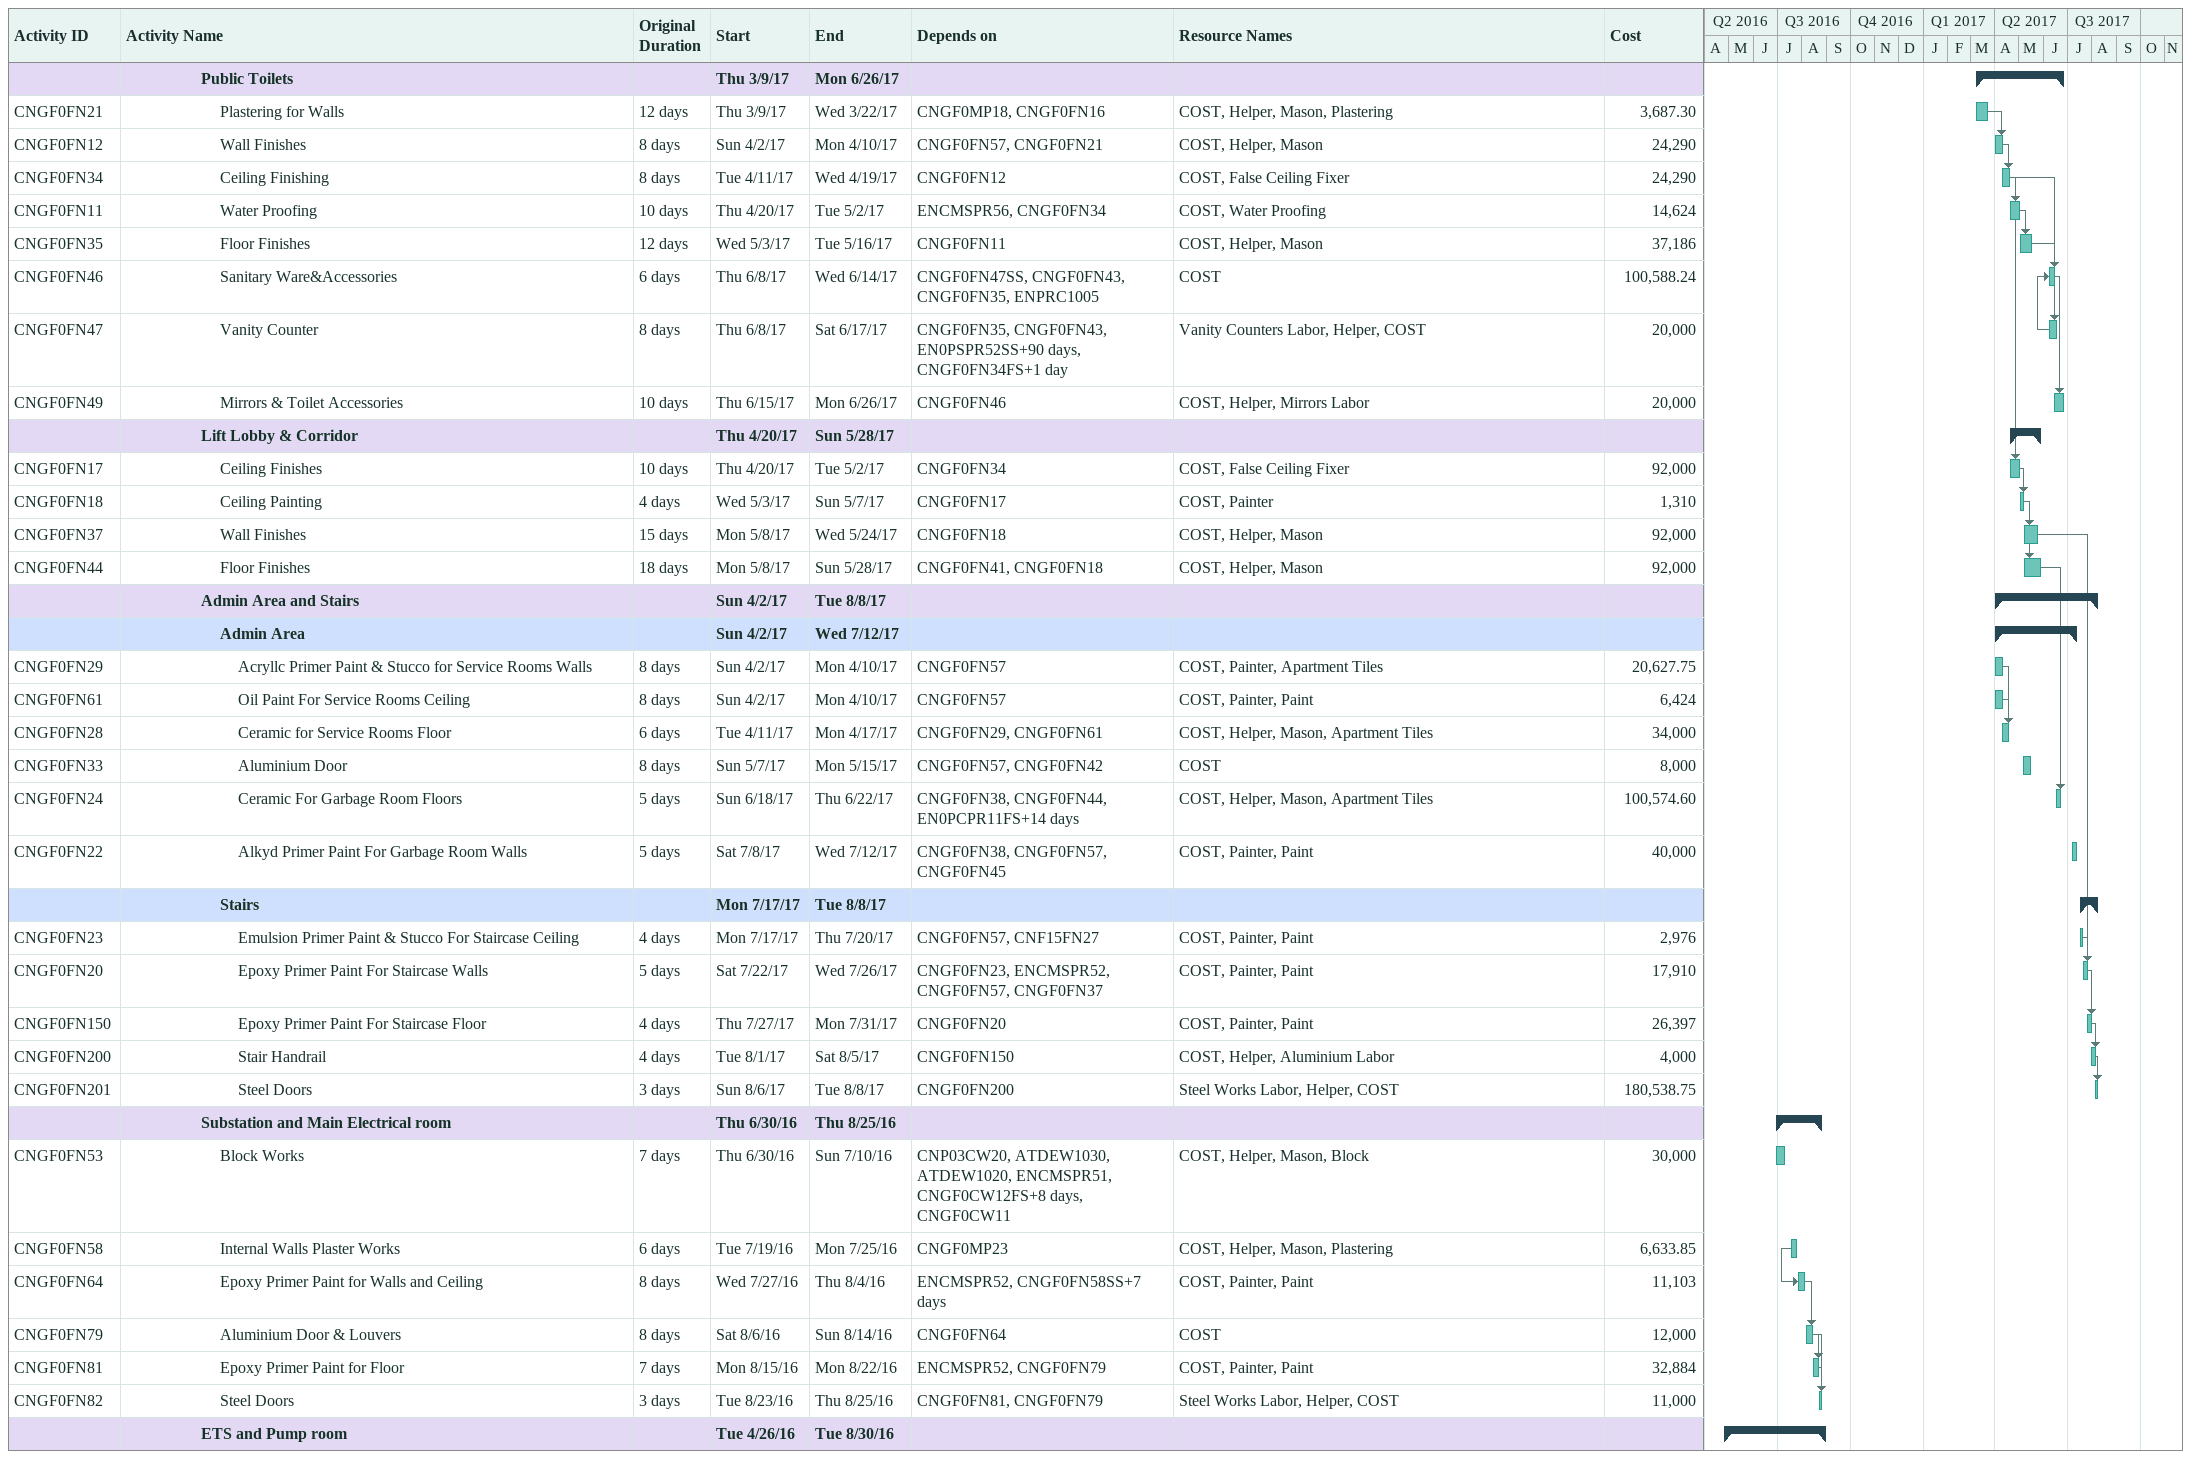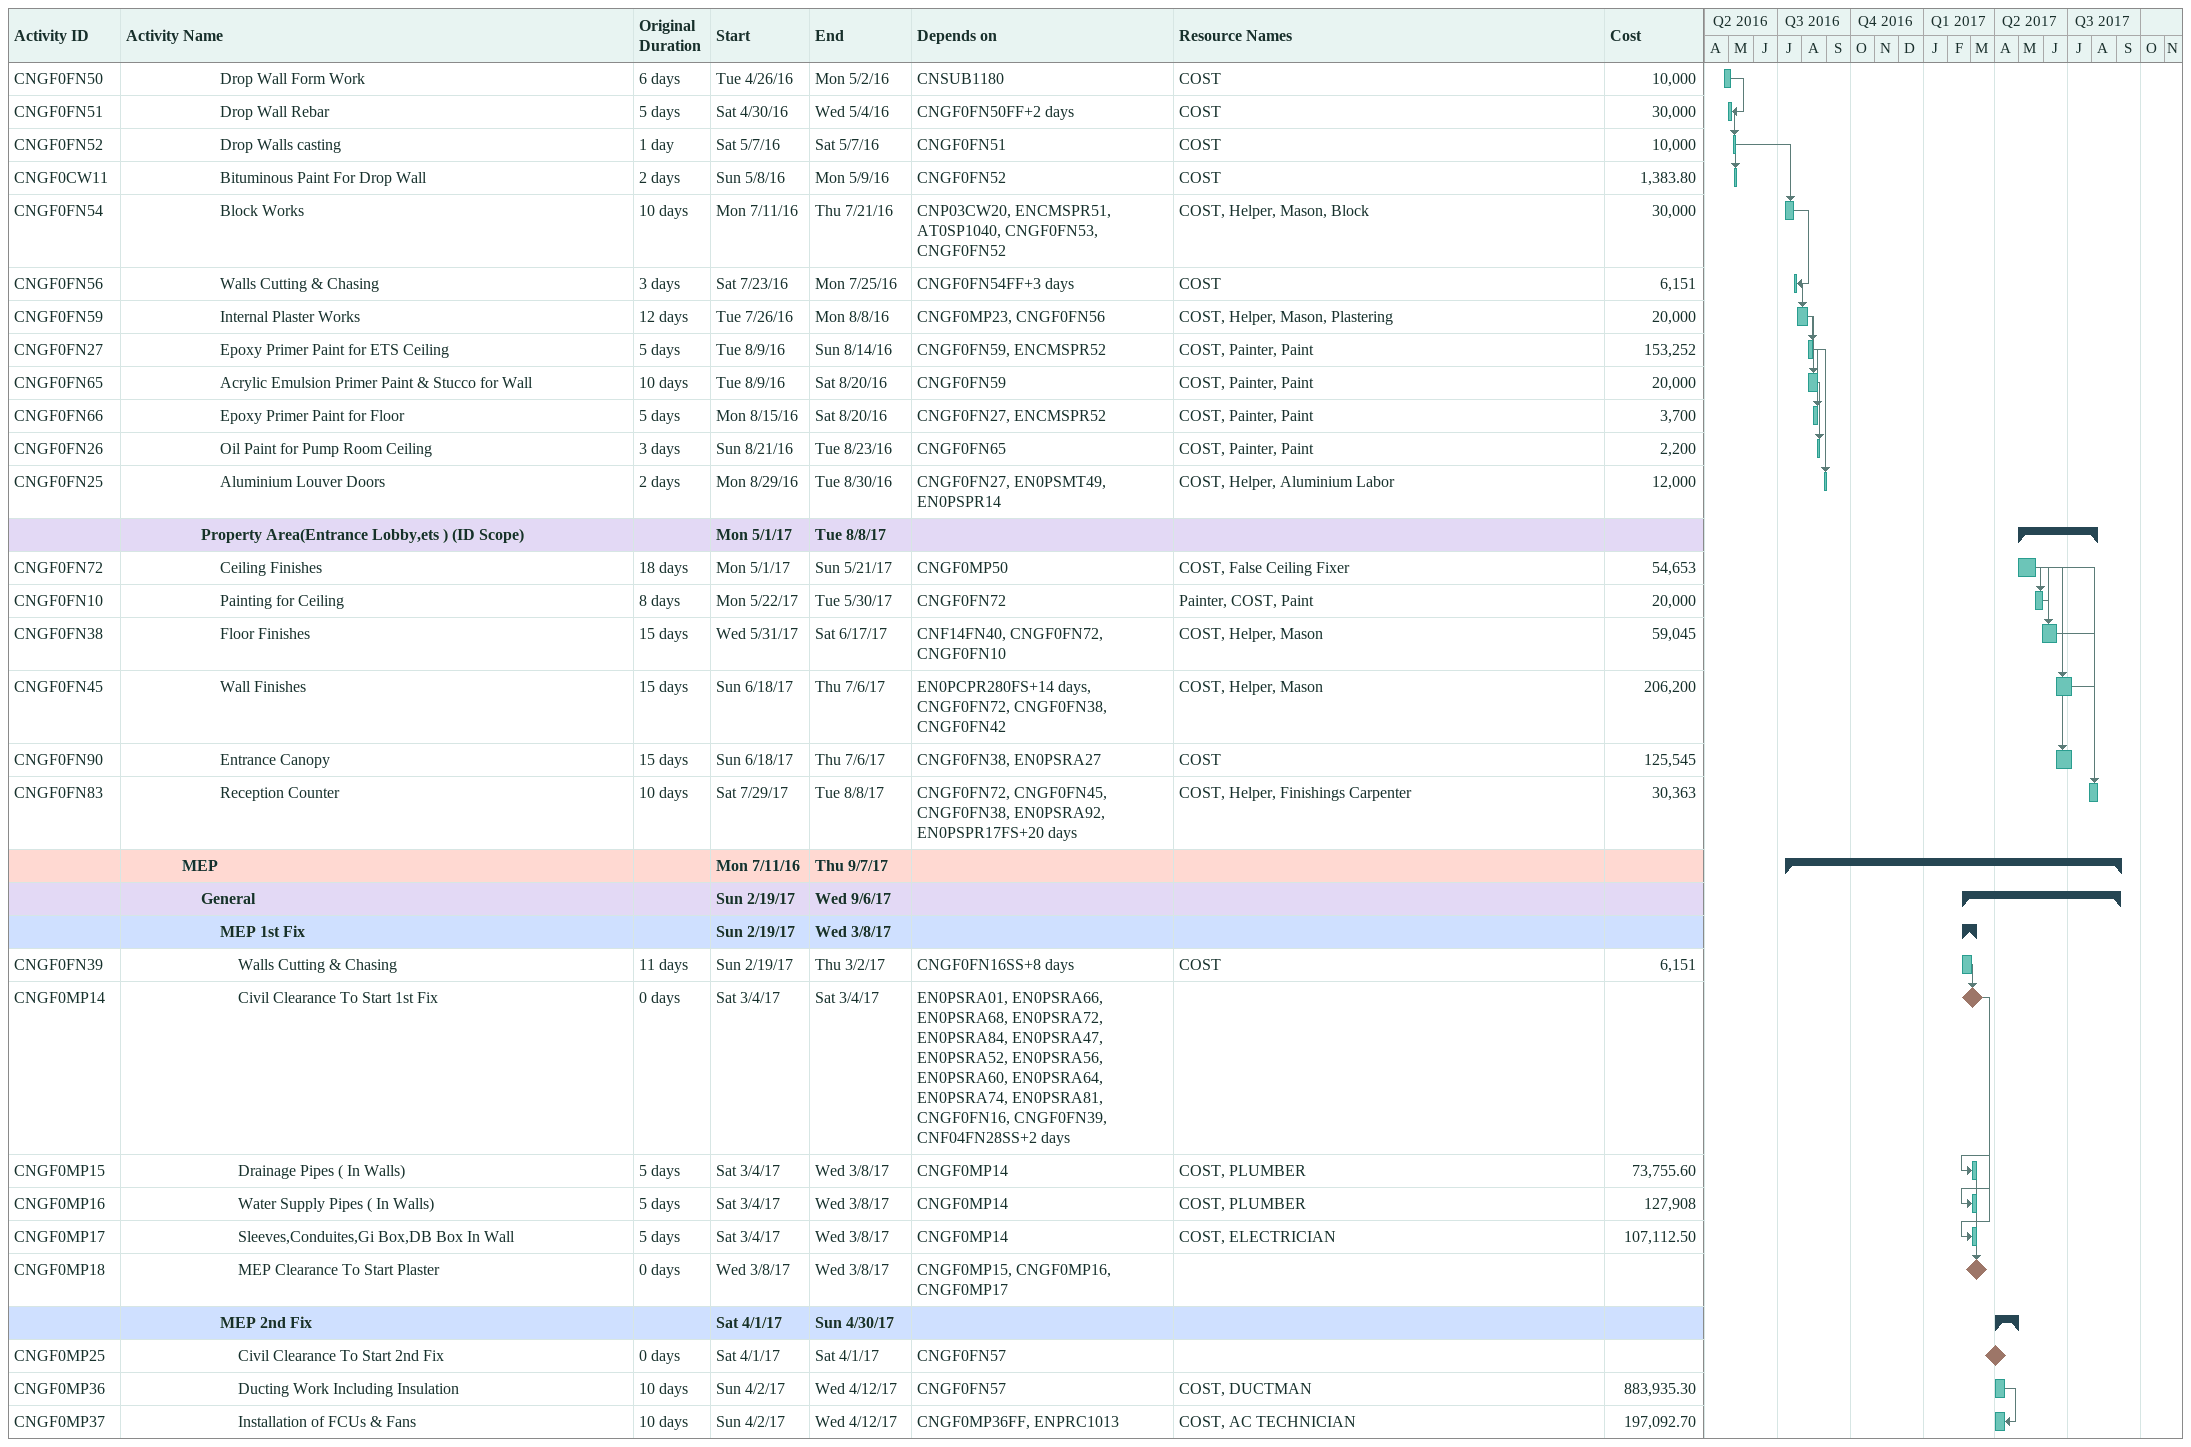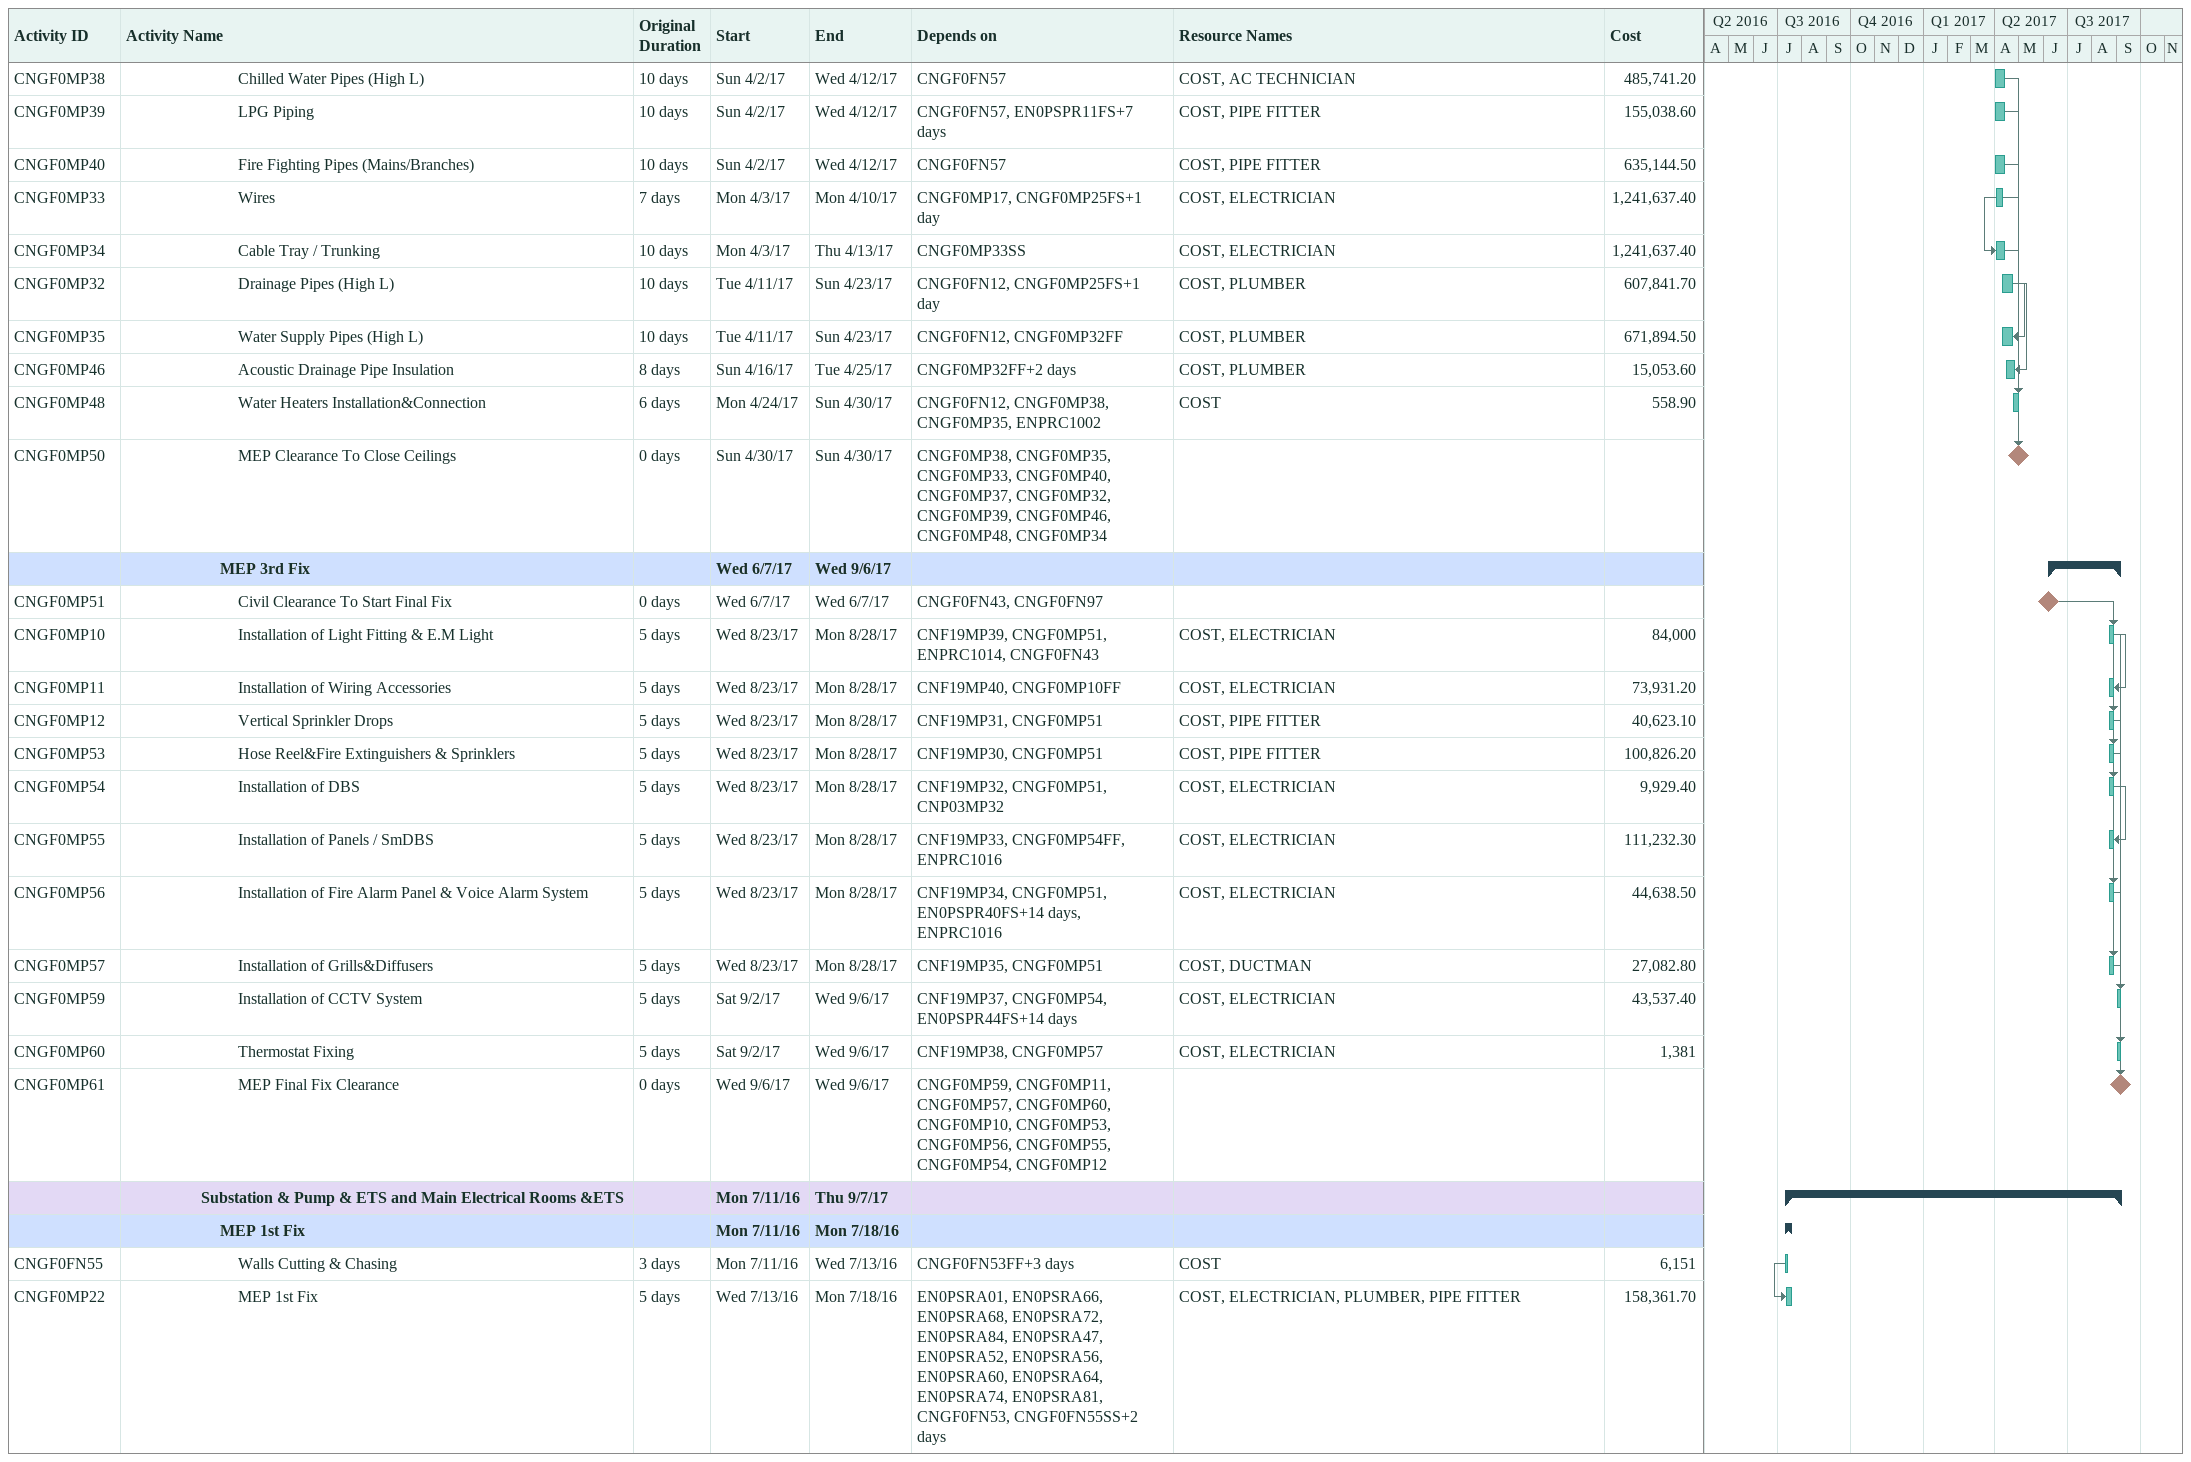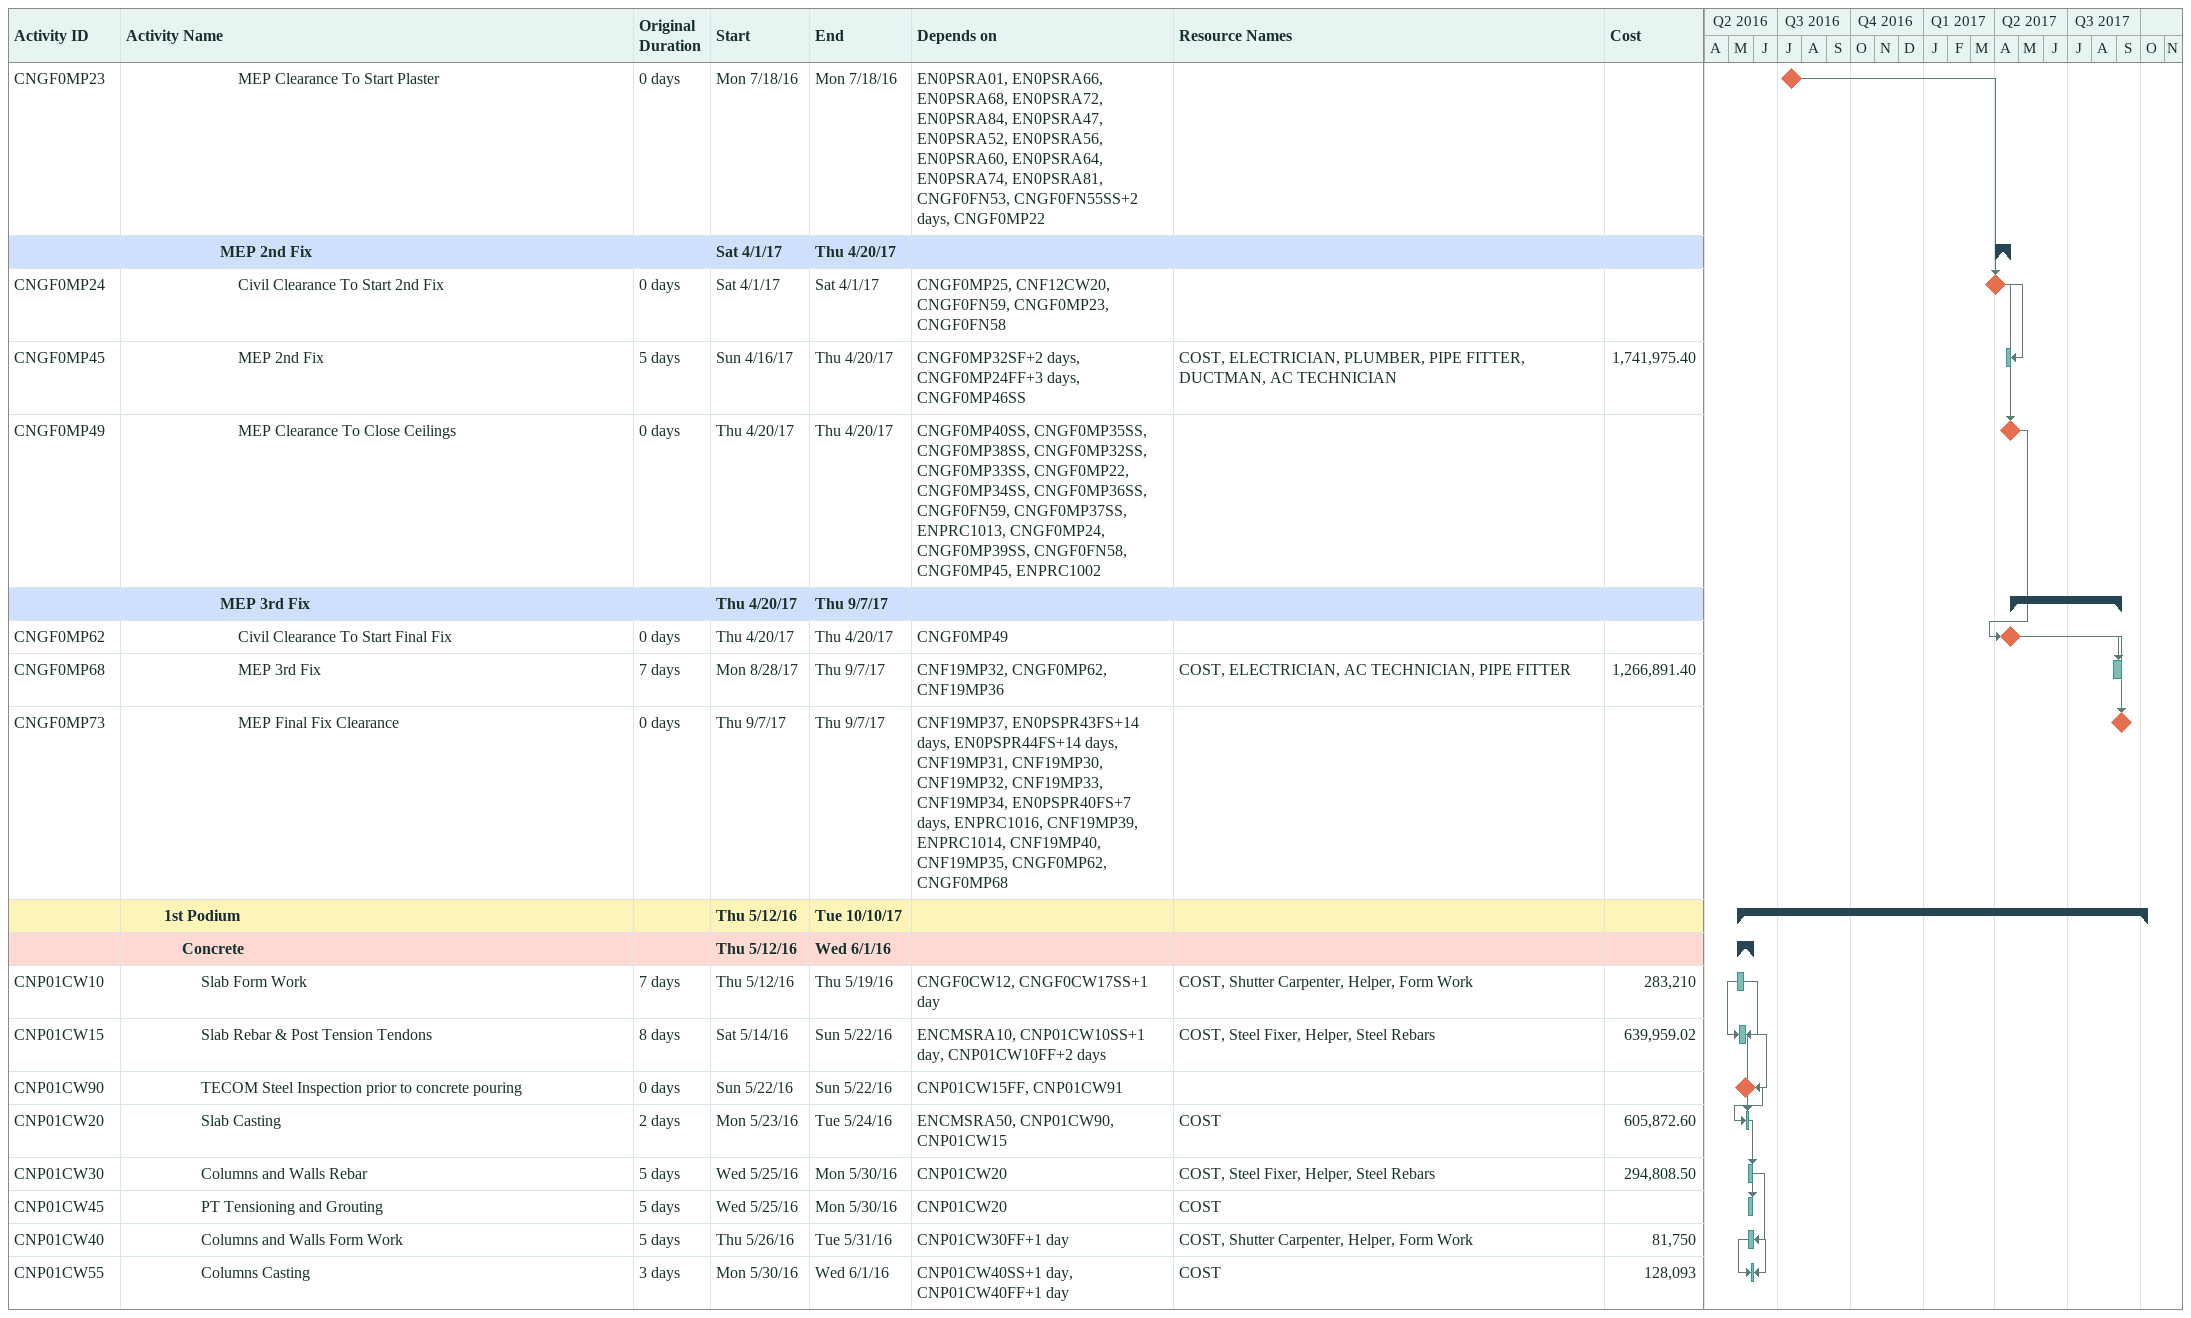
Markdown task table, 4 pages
| ID | Level | Task | Original duration | Start | Finish | Predecessors | Resources | Cost |
|---|---|---|---|---|---|---|---|---|
|  | 5 | **Public Toilets** |  | 2017-03-09 | 2017-06-26 |  |  |  |
| CNGF0FN21 | 6 | Plastering for Walls | 12d | 2017-03-09 | 2017-03-22 | CNGF0MP18, CNGF0FN16 | COST, Helper, Mason, Plastering | 3687.30 |
| CNGF0FN12 | 6 | Wall Finishes | 8d | 2017-04-02 | 2017-04-10 | CNGF0FN57, CNGF0FN21 | COST, Helper, Mason | 24290 |
| CNGF0FN34 | 6 | Ceiling Finishing | 8d | 2017-04-11 | 2017-04-19 | CNGF0FN12 | COST, False Ceiling Fixer | 24290 |
| CNGF0FN11 | 6 | Water Proofing | 10d | 2017-04-20 | 2017-05-02 | ENCMSPR56, CNGF0FN34 | COST, Water Proofing | 14624 |
| CNGF0FN35 | 6 | Floor Finishes | 12d | 2017-05-03 | 2017-05-16 | CNGF0FN11 | COST, Helper, Mason | 37186 |
| CNGF0FN46 | 6 | Sanitary Ware&Accessories | 6d | 2017-06-08 | 2017-06-14 | CNGF0FN47SS, CNGF0FN43, CNGF0FN35, ENPRC1005 | COST | 100588.24 |
| CNGF0FN47 | 6 | Vanity Counter | 8d | 2017-06-08 | 2017-06-17 | CNGF0FN35, CNGF0FN43, EN0PSPR52SS+90d, CNGF0FN34FS+1d | Vanity Counters Labor, Helper, COST | 20000 |
| CNGF0FN49 | 6 | Mirrors & Toilet Accessories | 10d | 2017-06-15 | 2017-06-26 | CNGF0FN46 | COST, Helper, Mirrors Labor | 20000 |
|  | 5 | **Lift Lobby & Corridor** |  | 2017-04-20 | 2017-05-28 |  |  |  |
| CNGF0FN17 | 6 | Ceiling Finishes | 10d | 2017-04-20 | 2017-05-02 | CNGF0FN34 | COST, False Ceiling Fixer | 92000 |
| CNGF0FN18 | 6 | Ceiling Painting | 4d | 2017-05-03 | 2017-05-07 | CNGF0FN17 | COST, Painter | 1310 |
| CNGF0FN37 | 6 | Wall Finishes | 15d | 2017-05-08 | 2017-05-24 | CNGF0FN18 | COST, Helper, Mason | 92000 |
| CNGF0FN44 | 6 | Floor Finishes | 18d | 2017-05-08 | 2017-05-28 | CNGF0FN41, CNGF0FN18 | COST, Helper, Mason | 92000 |
|  | 5 | **Admin Area and Stairs** |  | 2017-04-02 | 2017-08-08 |  |  |  |
|  | 6 | **Admin Area** |  | 2017-04-02 | 2017-07-12 |  |  |  |
| CNGF0FN29 | 7 | Acryllc Primer Paint & Stucco for Service Rooms Walls | 8d | 2017-04-02 | 2017-04-10 | CNGF0FN57 | COST, Painter, Apartment Tiles | 20627.75 |
| CNGF0FN61 | 7 | Oil Paint For Service Rooms Ceiling | 8d | 2017-04-02 | 2017-04-10 | CNGF0FN57 | COST, Painter, Paint | 6424 |
| CNGF0FN28 | 7 | Ceramic for Service Rooms Floor | 6d | 2017-04-11 | 2017-04-17 | CNGF0FN29, CNGF0FN61 | COST, Helper, Mason, Apartment Tiles | 34000 |
| CNGF0FN33 | 7 | Aluminium Door | 8d | 2017-05-07 | 2017-05-15 | CNGF0FN57, CNGF0FN42 | COST | 8000 |
| CNGF0FN24 | 7 | Ceramic For Garbage Room Floors | 5d | 2017-06-18 | 2017-06-22 | CNGF0FN38, CNGF0FN44, EN0PCPR11FS+14d | COST, Helper, Mason, Apartment Tiles | 100574.60 |
| CNGF0FN22 | 7 | Alkyd Primer Paint For Garbage Room Walls | 5d | 2017-07-08 | 2017-07-12 | CNGF0FN38, CNGF0FN57, CNGF0FN45 | COST, Painter, Paint | 40000 |
|  | 6 | **Stairs** |  | 2017-07-17 | 2017-08-08 |  |  |  |
| CNGF0FN23 | 7 | Emulsion Primer Paint & Stucco For Staircase Ceiling | 4d | 2017-07-17 | 2017-07-20 | CNGF0FN57, CNF15FN27 | COST, Painter, Paint | 2976 |
| CNGF0FN20 | 7 | Epoxy Primer Paint For Staircase Walls | 5d | 2017-07-22 | 2017-07-26 | CNGF0FN23, ENCMSPR52, CNGF0FN57, CNGF0FN37 | COST, Painter, Paint | 17910 |
| CNGF0FN150 | 7 | Epoxy Primer Paint For Staircase Floor | 4d | 2017-07-27 | 2017-07-31 | CNGF0FN20 | COST, Painter, Paint | 26397 |
| CNGF0FN200 | 7 | Stair Handrail | 4d | 2017-08-01 | 2017-08-05 | CNGF0FN150 | COST, Helper, Aluminium Labor | 4000 |
| CNGF0FN201 | 7 | Steel Doors | 3d | 2017-08-06 | 2017-08-08 | CNGF0FN200 | Steel Works Labor, Helper, COST | 180538.75 |
|  | 5 | **Substation and Main Electrical room** |  | 2016-06-30 | 2016-08-25 |  |  |  |
| CNGF0FN53 | 6 | Block Works | 7d | 2016-06-30 | 2016-07-10 | CNP03CW20, ATDEW1030, ATDEW1020, ENCMSPR51, CNGF0CW12FS+8d, CNGF0CW11 | COST, Helper, Mason, Block | 30000 |
| CNGF0FN58 | 6 | Internal Walls Plaster Works | 6d | 2016-07-19 | 2016-07-25 | CNGF0MP23 | COST, Helper, Mason, Plastering | 6633.85 |
| CNGF0FN64 | 6 | Epoxy Primer Paint for Walls and Ceiling | 8d | 2016-07-27 | 2016-08-04 | ENCMSPR52, CNGF0FN58SS+7d | COST, Painter, Paint | 11103 |
| CNGF0FN79 | 6 | Aluminium Door & Louvers | 8d | 2016-08-06 | 2016-08-14 | CNGF0FN64 | COST | 12000 |
| CNGF0FN81 | 6 | Epoxy Primer Paint for Floor | 7d | 2016-08-15 | 2016-08-22 | ENCMSPR52, CNGF0FN79 | COST, Painter, Paint | 32884 |
| CNGF0FN82 | 6 | Steel Doors | 3d | 2016-08-23 | 2016-08-25 | CNGF0FN81, CNGF0FN79 | Steel Works Labor, Helper, COST | 11000 |
|  | 5 | **ETS and Pump room** |  | 2016-04-26 | 2016-08-30 |  |  |  |
| CNGF0FN50 | 6 | Drop Wall Form Work | 6d | 2016-04-26 | 2016-05-02 | CNSUB1180 | COST | 10000 |
| CNGF0FN51 | 6 | Drop Wall Rebar | 5d | 2016-04-30 | 2016-05-04 | CNGF0FN50FF+2d | COST | 30000 |
| CNGF0FN52 | 6 | Drop Walls casting | 1d | 2016-05-07 | 2016-05-07 | CNGF0FN51 | COST | 10000 |
| CNGF0CW11 | 6 | Bituminous Paint For Drop Wall | 2d | 2016-05-08 | 2016-05-09 | CNGF0FN52 | COST | 1383.80 |
| CNGF0FN54 | 6 | Block Works | 10d | 2016-07-11 | 2016-07-21 | CNP03CW20, ENCMSPR51, AT0SP1040, CNGF0FN53, CNGF0FN52 | COST, Helper, Mason, Block | 30000 |
| CNGF0FN56 | 6 | Walls Cutting & Chasing | 3d | 2016-07-23 | 2016-07-25 | CNGF0FN54FF+3d | COST | 6151 |
| CNGF0FN59 | 6 | Internal Plaster Works | 12d | 2016-07-26 | 2016-08-08 | CNGF0MP23, CNGF0FN56 | COST, Helper, Mason, Plastering | 20000 |
| CNGF0FN27 | 6 | Epoxy Primer Paint for ETS Ceiling | 5d | 2016-08-09 | 2016-08-14 | CNGF0FN59, ENCMSPR52 | COST, Painter, Paint | 153252 |
| CNGF0FN65 | 6 | Acrylic Emulsion Primer Paint & Stucco for Wall | 10d | 2016-08-09 | 2016-08-20 | CNGF0FN59 | COST, Painter, Paint | 20000 |
| CNGF0FN66 | 6 | Epoxy Primer Paint for Floor | 5d | 2016-08-15 | 2016-08-20 | CNGF0FN27, ENCMSPR52 | COST, Painter, Paint | 3700 |
| CNGF0FN26 | 6 | Oil Paint for Pump Room Ceiling | 3d | 2016-08-21 | 2016-08-23 | CNGF0FN65 | COST, Painter, Paint | 2200 |
| CNGF0FN25 | 6 | Aluminium Louver Doors | 2d | 2016-08-29 | 2016-08-30 | CNGF0FN27, EN0PSMT49, EN0PSPR14 | COST, Helper, Aluminium Labor | 12000 |
|  | 5 | **Property Area(Entrance Lobby,ets ) (ID Scope)** |  | 2017-05-01 | 2017-08-08 |  |  |  |
| CNGF0FN72 | 6 | Ceiling Finishes | 18d | 2017-05-01 | 2017-05-21 | CNGF0MP50 | COST, False Ceiling Fixer | 54653 |
| CNGF0FN10 | 6 | Painting for Ceiling | 8d | 2017-05-22 | 2017-05-30 | CNGF0FN72 | Painter, COST, Paint | 20000 |
| CNGF0FN38 | 6 | Floor Finishes | 15d | 2017-05-31 | 2017-06-17 | CNF14FN40, CNGF0FN72, CNGF0FN10 | COST, Helper, Mason | 59045 |
| CNGF0FN45 | 6 | Wall Finishes | 15d | 2017-06-18 | 2017-07-06 | EN0PCPR280FS+14d, CNGF0FN72, CNGF0FN38, CNGF0FN42 | COST, Helper, Mason | 206200 |
| CNGF0FN90 | 6 | Entrance Canopy | 15d | 2017-06-18 | 2017-07-06 | CNGF0FN38, EN0PSRA27 | COST | 125545 |
| CNGF0FN83 | 6 | Reception Counter | 10d | 2017-07-29 | 2017-08-08 | CNGF0FN72, CNGF0FN45, CNGF0FN38, EN0PSRA92, EN0PSPR17FS+20d | COST, Helper, Finishings Carpenter | 30363 |
|  | 4 | **MEP** |  | 2016-07-11 | 2017-09-07 |  |  |  |
|  | 5 | **General** |  | 2017-02-19 | 2017-09-06 |  |  |  |
|  | 6 | **MEP 1st Fix** |  | 2017-02-19 | 2017-03-08 |  |  |  |
| CNGF0FN39 | 7 | Walls Cutting & Chasing | 11d | 2017-02-19 | 2017-03-02 | CNGF0FN16SS+8d | COST | 6151 |
| CNGF0MP14 | 7 | Civil Clearance To Start 1st Fix | 0d | 2017-03-04 | 2017-03-04 | EN0PSRA01, EN0PSRA66, EN0PSRA68, EN0PSRA72, EN0PSRA84, EN0PSRA47, EN0PSRA52, EN0PSRA56, EN0PSRA60, EN0PSRA64, EN0PSRA74, EN0PSRA81, CNGF0FN16, CNGF0FN39, CNF04FN28SS+2d |  |  |
| CNGF0MP15 | 7 | Drainage Pipes ( In Walls) | 5d | 2017-03-04 | 2017-03-08 | CNGF0MP14 | COST, PLUMBER | 73755.60 |
| CNGF0MP16 | 7 | Water Supply Pipes ( In Walls) | 5d | 2017-03-04 | 2017-03-08 | CNGF0MP14 | COST, PLUMBER | 127908 |
| CNGF0MP17 | 7 | Sleeves,Conduites,Gi Box,DB Box In Wall | 5d | 2017-03-04 | 2017-03-08 | CNGF0MP14 | COST, ELECTRICIAN | 107112.50 |
| CNGF0MP18 | 7 | MEP Clearance To Start Plaster | 0d | 2017-03-08 | 2017-03-08 | CNGF0MP15, CNGF0MP16, CNGF0MP17 |  |  |
|  | 6 | **MEP 2nd Fix** |  | 2017-04-01 | 2017-04-30 |  |  |  |
| CNGF0MP25 | 7 | Civil Clearance To Start 2nd Fix | 0d | 2017-04-01 | 2017-04-01 | CNGF0FN57 |  |  |
| CNGF0MP36 | 7 | Ducting Work Including Insulation | 10d | 2017-04-02 | 2017-04-12 | CNGF0FN57 | COST, DUCTMAN | 883935.30 |
| CNGF0MP37 | 7 | Installation of FCUs & Fans | 10d | 2017-04-02 | 2017-04-12 | CNGF0MP36FF, ENPRC1013 | COST, AC TECHNICIAN | 197092.70 |
| CNGF0MP38 | 7 | Chilled Water Pipes (High L) | 10d | 2017-04-02 | 2017-04-12 | CNGF0FN57 | COST, AC TECHNICIAN | 485741.20 |
| CNGF0MP39 | 7 | LPG Piping | 10d | 2017-04-02 | 2017-04-12 | CNGF0FN57, EN0PSPR11FS+7d | COST, PIPE FITTER | 155038.60 |
| CNGF0MP40 | 7 | Fire Fighting Pipes (Mains/Branches) | 10d | 2017-04-02 | 2017-04-12 | CNGF0FN57 | COST, PIPE FITTER | 635144.50 |
| CNGF0MP33 | 7 | Wires | 7d | 2017-04-03 | 2017-04-10 | CNGF0MP17, CNGF0MP25FS+1d | COST, ELECTRICIAN | 1241637.40 |
| CNGF0MP34 | 7 | Cable Tray / Trunking | 10d | 2017-04-03 | 2017-04-13 | CNGF0MP33SS | COST, ELECTRICIAN | 1241637.40 |
| CNGF0MP32 | 7 | Drainage Pipes (High L) | 10d | 2017-04-11 | 2017-04-23 | CNGF0FN12, CNGF0MP25FS+1d | COST, PLUMBER | 607841.70 |
| CNGF0MP35 | 7 | Water Supply Pipes (High L) | 10d | 2017-04-11 | 2017-04-23 | CNGF0FN12, CNGF0MP32FF | COST, PLUMBER | 671894.50 |
| CNGF0MP46 | 7 | Acoustic Drainage Pipe Insulation | 8d | 2017-04-16 | 2017-04-25 | CNGF0MP32FF+2d | COST, PLUMBER | 15053.60 |
| CNGF0MP48 | 7 | Water Heaters Installation&Connection | 6d | 2017-04-24 | 2017-04-30 | CNGF0FN12, CNGF0MP38, CNGF0MP35, ENPRC1002 | COST | 558.90 |
| CNGF0MP50 | 7 | MEP Clearance To Close Ceilings | 0d | 2017-04-30 | 2017-04-30 | CNGF0MP38, CNGF0MP35, CNGF0MP33, CNGF0MP40, CNGF0MP37, CNGF0MP32, CNGF0MP39, CNGF0MP46, CNGF0MP48, CNGF0MP34 |  |  |
|  | 6 | **MEP 3rd Fix** |  | 2017-06-07 | 2017-09-06 |  |  |  |
| CNGF0MP51 | 7 | Civil Clearance To Start Final Fix | 0d | 2017-06-07 | 2017-06-07 | CNGF0FN43, CNGF0FN97 |  |  |
| CNGF0MP10 | 7 | Installation of Light Fitting & E.M Light | 5d | 2017-08-23 | 2017-08-28 | CNF19MP39, CNGF0MP51, ENPRC1014, CNGF0FN43 | COST, ELECTRICIAN | 84000 |
| CNGF0MP11 | 7 | Installation of Wiring Accessories | 5d | 2017-08-23 | 2017-08-28 | CNF19MP40, CNGF0MP10FF | COST, ELECTRICIAN | 73931.20 |
| CNGF0MP12 | 7 | Vertical Sprinkler Drops | 5d | 2017-08-23 | 2017-08-28 | CNF19MP31, CNGF0MP51 | COST, PIPE FITTER | 40623.10 |
| CNGF0MP53 | 7 | Hose Reel&Fire Extinguishers & Sprinklers | 5d | 2017-08-23 | 2017-08-28 | CNF19MP30, CNGF0MP51 | COST, PIPE FITTER | 100826.20 |
| CNGF0MP54 | 7 | Installation of DBS | 5d | 2017-08-23 | 2017-08-28 | CNF19MP32, CNGF0MP51, CNP03MP32 | COST, ELECTRICIAN | 9929.40 |
| CNGF0MP55 | 7 | Installation of Panels / SmDBS | 5d | 2017-08-23 | 2017-08-28 | CNF19MP33, CNGF0MP54FF, ENPRC1016 | COST, ELECTRICIAN | 111232.30 |
| CNGF0MP56 | 7 | Installation of Fire Alarm Panel & Voice Alarm System | 5d | 2017-08-23 | 2017-08-28 | CNF19MP34, CNGF0MP51, EN0PSPR40FS+14d, ENPRC1016 | COST, ELECTRICIAN | 44638.50 |
| CNGF0MP57 | 7 | Installation of Grills&Diffusers | 5d | 2017-08-23 | 2017-08-28 | CNF19MP35, CNGF0MP51 | COST, DUCTMAN | 27082.80 |
| CNGF0MP59 | 7 | Installation of CCTV System | 5d | 2017-09-02 | 2017-09-06 | CNF19MP37, CNGF0MP54, EN0PSPR44FS+14d | COST, ELECTRICIAN | 43537.40 |
| CNGF0MP60 | 7 | Thermostat Fixing | 5d | 2017-09-02 | 2017-09-06 | CNF19MP38, CNGF0MP57 | COST, ELECTRICIAN | 1381 |
| CNGF0MP61 | 7 | MEP Final Fix Clearance | 0d | 2017-09-06 | 2017-09-06 | CNGF0MP59, CNGF0MP11, CNGF0MP57, CNGF0MP60, CNGF0MP10, CNGF0MP53, CNGF0MP56, CNGF0MP55, CNGF0MP54, CNGF0MP12 |  |  |
|  | 5 | **Substation & Pump & ETS and Main Electrical Rooms &ETS** |  | 2016-07-11 | 2017-09-07 |  |  |  |
|  | 6 | **MEP 1st Fix** |  | 2016-07-11 | 2016-07-18 |  |  |  |
| CNGF0FN55 | 7 | Walls Cutting & Chasing | 3d | 2016-07-11 | 2016-07-13 | CNGF0FN53FF+3d | COST | 6151 |
| CNGF0MP22 | 7 | MEP 1st Fix | 5d | 2016-07-13 | 2016-07-18 | EN0PSRA01, EN0PSRA66, EN0PSRA68, EN0PSRA72, EN0PSRA84, EN0PSRA47, EN0PSRA52, EN0PSRA56, EN0PSRA60, EN0PSRA64, EN0PSRA74, EN0PSRA81, CNGF0FN53, CNGF0FN55SS+2d | COST, ELECTRICIAN, PLUMBER, PIPE FITTER | 158361.70 |
| CNGF0MP23 | 7 | MEP Clearance To Start Plaster | 0d | 2016-07-18 | 2016-07-18 | EN0PSRA01, EN0PSRA66, EN0PSRA68, EN0PSRA72, EN0PSRA84, EN0PSRA47, EN0PSRA52, EN0PSRA56, EN0PSRA60, EN0PSRA64, EN0PSRA74, EN0PSRA81, CNGF0FN53, CNGF0FN55SS+2d, CNGF0MP22 |  |  |
|  | 6 | **MEP 2nd Fix** |  | 2017-04-01 | 2017-04-20 |  |  |  |
| CNGF0MP24 | 7 | Civil Clearance To Start 2nd Fix | 0d | 2017-04-01 | 2017-04-01 | CNGF0MP25, CNF12CW20, CNGF0FN59, CNGF0MP23, CNGF0FN58 |  |  |
| CNGF0MP45 | 7 | MEP 2nd Fix | 5d | 2017-04-16 | 2017-04-20 | CNGF0MP32SF+2d, CNGF0MP24FF+3d, CNGF0MP46SS | COST, ELECTRICIAN, PLUMBER, PIPE FITTER, DUCTMAN, AC TECHNICIAN | 1741975.40 |
| CNGF0MP49 | 7 | MEP Clearance To Close Ceilings | 0d | 2017-04-20 | 2017-04-20 | CNGF0MP40SS, CNGF0MP35SS, CNGF0MP38SS, CNGF0MP32SS, CNGF0MP33SS, CNGF0MP22, CNGF0MP34SS, CNGF0MP36SS, CNGF0FN59, CNGF0MP37SS, ENPRC1013, CNGF0MP24, CNGF0MP39SS, CNGF0FN58, CNGF0MP45, ENPRC1002 |  |  |
|  | 6 | **MEP 3rd Fix** |  | 2017-04-20 | 2017-09-07 |  |  |  |
| CNGF0MP62 | 7 | Civil Clearance To Start Final Fix | 0d | 2017-04-20 | 2017-04-20 | CNGF0MP49 |  |  |
| CNGF0MP68 | 7 | MEP 3rd Fix | 7d | 2017-08-28 | 2017-09-07 | CNF19MP32, CNGF0MP62, CNF19MP36 | COST, ELECTRICIAN, AC TECHNICIAN, PIPE FITTER | 1266891.40 |
| CNGF0MP73 | 7 | MEP Final Fix Clearance | 0d | 2017-09-07 | 2017-09-07 | CNF19MP37, EN0PSPR43FS+14d, EN0PSPR44FS+14d, CNF19MP31, CNF19MP30, CNF19MP32, CNF19MP33, CNF19MP34, EN0PSPR40FS+7d, ENPRC1016, CNF19MP39, ENPRC1014, CNF19MP40, CNF19MP35, CNGF0MP62, CNGF0MP68 |  |  |
|  | 3 | **1st Podium** |  | 2016-05-12 | 2017-10-10 |  |  |  |
|  | 4 | **Concrete** |  | 2016-05-12 | 2016-06-01 |  |  |  |
| CNP01CW10 | 5 | Slab Form Work | 7d | 2016-05-12 | 2016-05-19 | CNGF0CW12, CNGF0CW17SS+1d | COST, Shutter Carpenter, Helper, Form Work | 283210 |
| CNP01CW15 | 5 | Slab Rebar & Post Tension Tendons | 8d | 2016-05-14 | 2016-05-22 | ENCMSRA10, CNP01CW10SS+1d, CNP01CW10FF+2d | COST, Steel Fixer, Helper, Steel Rebars | 639959.02 |
| CNP01CW90 | 5 | TECOM Steel Inspection prior to concrete pouring | 0d | 2016-05-22 | 2016-05-22 | CNP01CW15FF, CNP01CW91 |  |  |
| CNP01CW20 | 5 | Slab Casting | 2d | 2016-05-23 | 2016-05-24 | ENCMSRA50, CNP01CW90, CNP01CW15 | COST | 605872.60 |
| CNP01CW30 | 5 | Columns and Walls Rebar | 5d | 2016-05-25 | 2016-05-30 | CNP01CW20 | COST, Steel Fixer, Helper, Steel Rebars | 294808.50 |
| CNP01CW45 | 5 | PT Tensioning and Grouting | 5d | 2016-05-25 | 2016-05-30 | CNP01CW20 | COST |  |
| CNP01CW40 | 5 | Columns and Walls Form Work | 5d | 2016-05-26 | 2016-05-31 | CNP01CW30FF+1d | COST, Shutter Carpenter, Helper, Form Work | 81750 |
| CNP01CW55 | 5 | Columns Casting | 3d | 2016-05-30 | 2016-06-01 | CNP01CW40SS+1d, CNP01CW40FF+1d | COST | 128093 |
